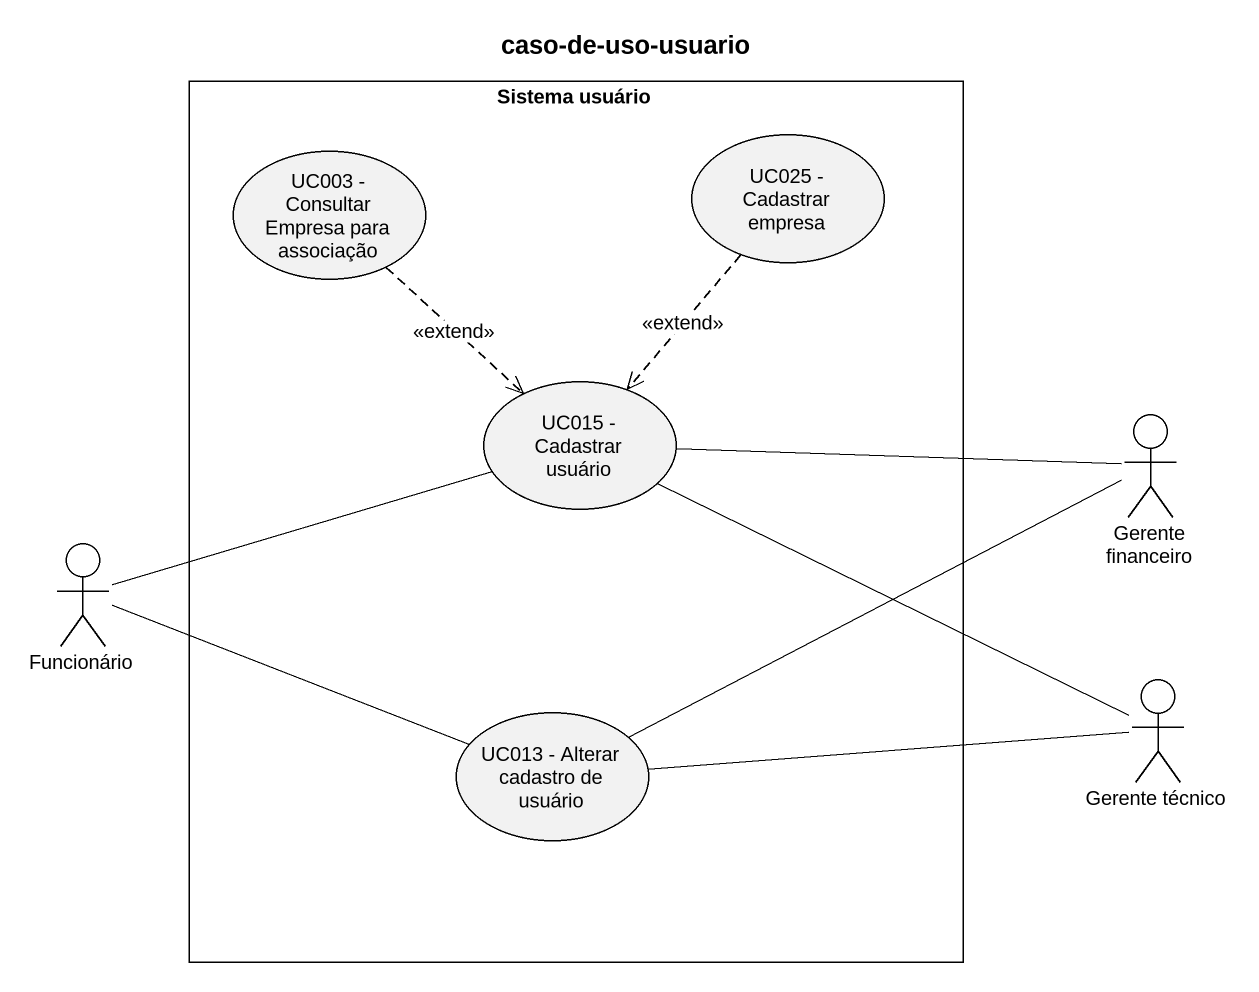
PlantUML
@startuml
title caso-de-uso-usuario
rectangle "Sistema usuário" as Sistema_usuário {
  usecase "UC003 - Consultar Empresa para associação" as UC003_Consultar_Empresa
  usecase "UC025 - Cadastrar empresa" as UC025_Cadastrar_empresa
  usecase "UC015 - Cadastrar usuário" as UC015_Cadastrar_usuário
  usecase "UC013 - Alterar cadastro de usuário" as UC013_Alterar_cadastro_de
}
actor "Gerente financeiro" as Gerente_financeiro
actor Funcionário
actor "Gerente técnico" as Gerente_técnico
UC003_Consultar_Empresa ..> UC015_Cadastrar_usuário : <<extend>>
UC025_Cadastrar_empresa ..> UC015_Cadastrar_usuário : <<extend>>
Gerente_financeiro -left- UC015_Cadastrar_usuário
Gerente_financeiro -left- UC013_Alterar_cadastro_de
Funcionário -right- UC015_Cadastrar_usuário
Funcionário -right- UC013_Alterar_cadastro_de
Gerente_técnico -left- UC015_Cadastrar_usuário
Gerente_técnico -left- UC013_Alterar_cadastro_de
@enduml
